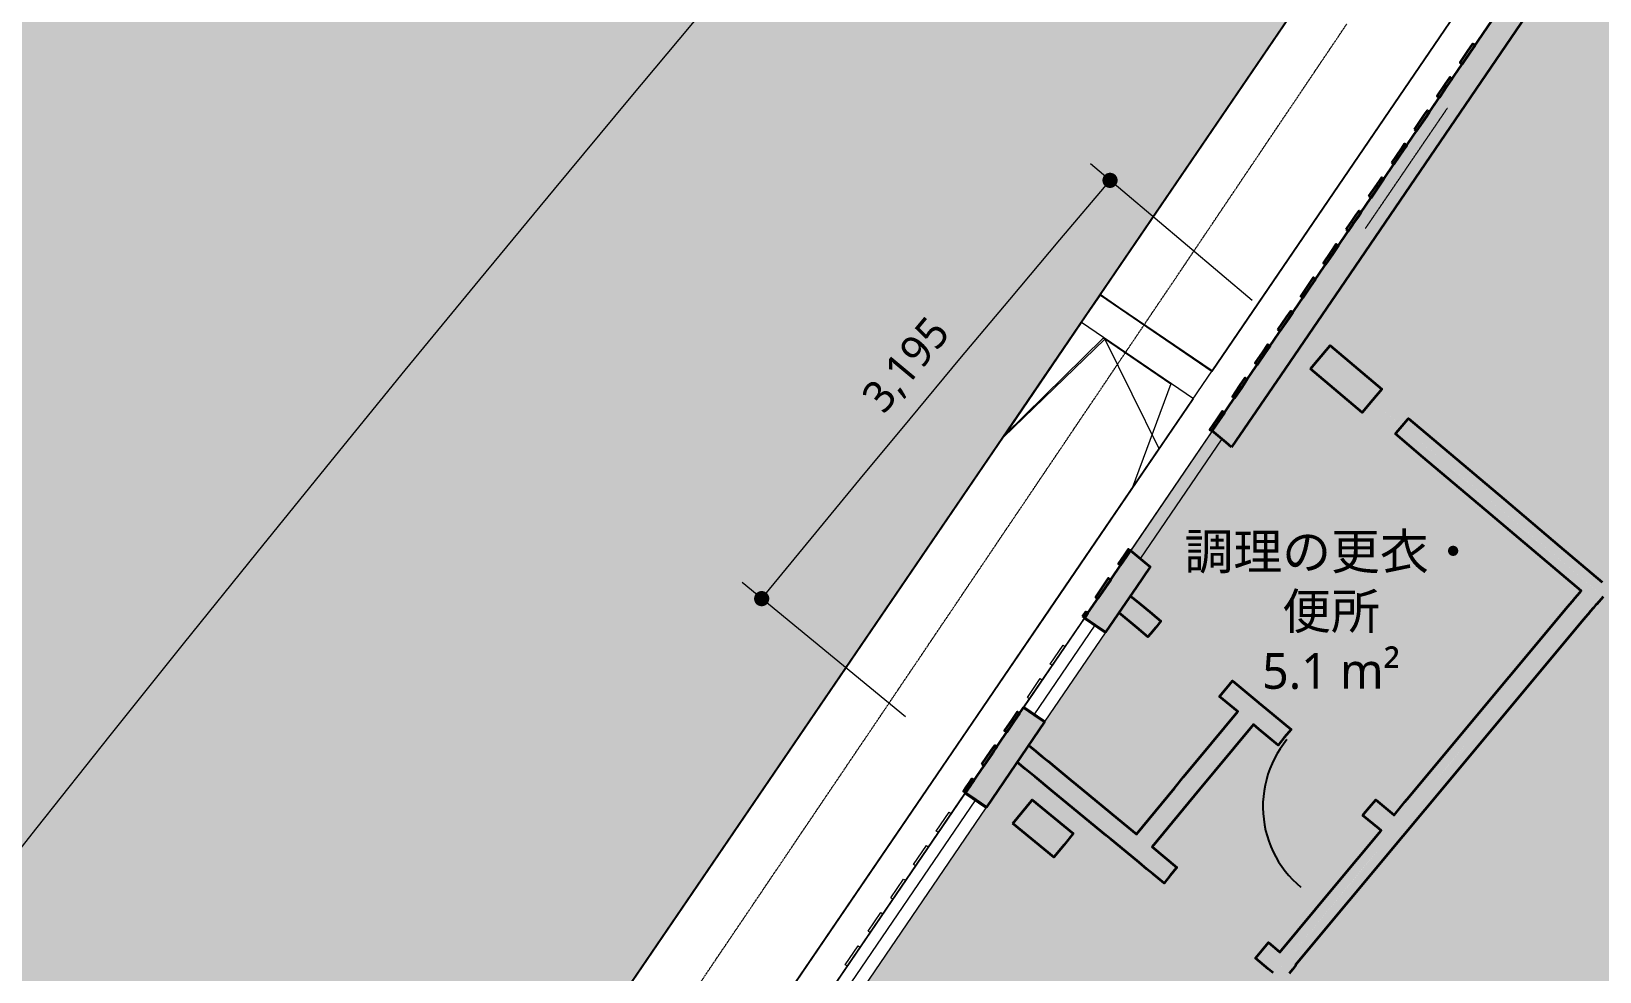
# Model space of a CAD drawing. Header units: millimetres. Extents: x -100577 to 287200, y -212120 to 238461.
# Drawn here: x 35610 to 44879, y 40632 to 46189 of the extents above; entities that cross this region are included whole.
import ezdxf

# ---------------------------------------------------------------- set-up
doc = ezdxf.new("R2010")
doc.units = ezdxf.units.MM
doc.linetypes.add('DASHED', pattern=[1.524, 1.27, -0.254])
doc.linetypes.add('PHANTOM', pattern=[6.35, 3.175, -0.635, 0.635, -0.635, 0.635, -0.635])
for name, color, linetype, lineweight in [('01_切断（構造・壁）', 7, 'Continuous', 35), ('03_切断（ガラス）', 5, 'Continuous', 13), ('06_部屋の色', 8, 'Continuous', 0), ('07_切断（建具）', 7, 'Continuous', 18), ('10_見えがかり', 7, 'Continuous', 13), ('13_見えがかり（窓台・隠れた窓）', 7, 'DASHED', 9), ('20_上部（屋根の外形・梁）', 8, 'PHANTOM', 9), ('30_敷地・外構', 8, 'Continuous', 9), ('50_寸法', 3, 'Continuous', 9), ('60_部屋名・面積', 7, 'Continuous', 13)]:
    doc.layers.add(name, color=color, linetype=linetype, lineweight=lineweight)
doc.styles.add('JP', font='NotoSansCJKjp-Regular.otf')

msp = doc.modelspace()

# ---------------------------------------------------------------- hatches: boundary and pattern name
at = {"layer": '01_切断（構造・壁）'}
for points in [[(42704.3, 43730.8), (42704.3, 43730.8), (42704.3, 43730.8), (42671.3, 43758.5), (42588.8, 43827.7), (42688, 43973.1), (43011.3, 44447.6), (43925.7, 45789), (44134.8, 46095.9), (44454.2, 46564.5), (45019.6, 47394), (45309.5, 47819.3), (45373.1, 47912.6), (46015.2, 48854.8), (46196.2, 49120.3), (46471, 49523.4), (46490.1, 49551.5), (46502.9, 49570.2), (46506.1, 49575), (46508.3, 49578.1), (46644.8, 49778.4), (46671.1, 49816.9), (46827.1, 50045.8), (46827.1, 50045.8), (46827.1, 50045.8), (46844.8, 50033.8), (46905.8, 49992.1), (46951, 49961.3), (46951, 49961.3), (46951, 49961.3), (46318.8, 49033.8), (46237.9, 48915), (46121.3, 48744.1), (45871.9, 48378.1), (45860.2, 48360.9), (45670.4, 48082.5), (45645.1, 48045.4), (44858.6, 46891.4), (43372.8, 44711.5), (43131, 44356.9), (43020.3, 44194.3)], [(44099.1, 46070.1), (44130.4, 46116), (44135.5, 46112.5), (44142.8, 46107.5), (44111.5, 46061.7), (44066.7, 45996), (44061.6, 45999.4), (44054.3, 46004.4)], [(43964.5, 45872.6), (43995.8, 45918.5), (44000.9, 45915), (44008.2, 45910), (43976.9, 45864.2), (43932.1, 45798.5), (43927, 45802), (43919.7, 45806.9)], [(43785.1, 45609.5), (43844.6, 45696.7), (43861.2, 45721), (43863.9, 45719.2), (43873.6, 45712.6), (43857, 45688.2), (43797.5, 45601), (43794.8, 45602.9)], [(43650.5, 45412), (43710, 45499.2), (43726.6, 45523.5), (43729.3, 45521.7), (43739, 45515.1), (43722.4, 45490.8), (43662.9, 45403.5), (43660.2, 45405.4)], [(43515.9, 45214.5), (43575.4, 45301.7), (43592, 45326.1), (43594.7, 45324.2), (43604.4, 45317.6), (43587.8, 45293.3), (43528.3, 45206.1), (43525.6, 45207.9)], [(43381.3, 45017.1), (43407.1, 45054.8), (43412.7, 45063), (43440.8, 45104.3), (43457.4, 45128.6), (43460.1, 45126.8), (43469.8, 45120.2), (43453.2, 45095.8), (43425.1, 45054.6), (43419.5, 45046.4), (43393.7, 45008.6), (43388.7, 45012.1)], [(43291.5, 44885.3), (43322.8, 44931.1), (43327.9, 44927.7), (43335.2, 44922.7), (43303.9, 44876.8), (43259.1, 44811.1), (43254.1, 44814.6), (43246.8, 44819.6)], [(43156.9, 44687.8), (43188.2, 44733.7), (43193.3, 44730.2), (43200.6, 44725.2), (43169.3, 44679.4), (43124.6, 44613.7), (43119.5, 44617.1), (43112.2, 44622.1)], [(42977.6, 44424.6), (43029.1, 44500.2), (43053.6, 44536.2), (43057.6, 44533.5), (43066, 44527.7), (43041.5, 44491.8), (42990, 44416.2), (42986, 44418.9)], [(42887.8, 44292.9), (42919, 44338.7), (42924.1, 44335.2), (42931.4, 44330.3), (42900.2, 44284.4), (42855.4, 44218.7), (42850.3, 44222.2), (42843, 44227.2)], [(43169.8, 44195.5), (43211.1, 44244.2), (43286, 44332.9), (43591.6, 44074.6), (43536.2, 44009.1), (43475.4, 43937.1)], [(42753.2, 44095.4), (42784.4, 44141.2), (42789.5, 44137.8), (42796.8, 44132.8), (42765.6, 44087), (42720.8, 44021.2), (42715.7, 44024.7), (42708.4, 44029.7)], [(42618.6, 43897.9), (42649.8, 43943.8), (42654.9, 43940.3), (42662.2, 43935.3), (42631, 43889.5), (42587.7, 43826.1), (42582.7, 43829.6), (42575.4, 43834.5)], [(42222.3, 43023.6), (42222.3, 43023.6), (42139, 42901.3), (42078.9, 42813.1), (41959.3, 42637.7), (41959.3, 42637.7), (41959.3, 42637.7), (41897.3, 42680), (41835.4, 42722.2), (41958.6, 42903), (42082.7, 43085), (42106.5, 43120), (42189.2, 43051.1), (42222.3, 43023.6)], [(42070, 43093.1), (42094.1, 43128.5), (42103, 43122.4), (42106.5, 43120), (42082.4, 43084.6), (42047.8, 43033.9), (42042.7, 43037.4), (42035.4, 43042.3)], [(41945.6, 42910.6), (41976.8, 42956.4), (41981.9, 42952.9), (41989.2, 42948), (41958, 42902.1), (41913.2, 42836.4), (41908.1, 42839.9), (41900.8, 42844.9)], [(41823, 42730.7), (41827.8, 42737.7), (41842.2, 42758.9), (41847.3, 42755.5), (41854.6, 42750.5), (41840.2, 42729.3), (41835.4, 42722.2), (41829.2, 42726.4)], [(41254.8, 41604.2), (41254.8, 41604.2), (41192.9, 41646.4), (41130.9, 41688.6), (41130.9, 41688.6), (41130.9, 41688.6), (41242.4, 41852.2), (41302.4, 41940.3), (41474, 42192), (41536, 42149.8), (41597.9, 42107.6), (41597.9, 42107.6), (41597.9, 42107.6), (41254.8, 41604.2)], [(41407.2, 42120.7), (41438.5, 42166.5), (41443.5, 42163.1), (41450.8, 42158.1), (41419.6, 42112.2), (41374.8, 42046.5), (41369.7, 42050), (41362.4, 42055)], [(41227.8, 41857.5), (41279.4, 41933.1), (41287, 41944.4), (41303.9, 41969.1), (41309, 41965.6), (41316.3, 41960.6), (41299.4, 41935.9), (41291.8, 41924.7), (41240.2, 41849.1), (41236.2, 41851.8)], [(41150.5, 41744), (41169.3, 41771.6), (41173.3, 41768.9), (41181.7, 41763.1), (41162.9, 41735.5), (41160.8, 41732.5), (41143.6, 41707.3), (41130.9, 41688.6), (41124.7, 41692.9), (41118.5, 41697.1), (41131.2, 41715.7), (41148.4, 41741)], [(41411.2, 41507.4), (41521, 41641.2), (41525.4, 41646.6), (41768.2, 41447.3), (41714.2, 41381.5), (41654, 41308.2)]]:
    msp.add_hatch(color=7, dxfattribs=at).paths.add_polyline_path(points)
at = {"layer": '06_部屋の色', "true_color": 0xf6e3a4}
h = msp.add_hatch(color=8, dxfattribs=at)
h.paths.add_polyline_path([(44177.4, 42081.2), (44516.1, 42484.9), (44856, 42887.9), (43127.9, 44348.7), (46290.4, 48988.5), (46486.8, 49276.7), (46378.3, 49373.6), (46372.4, 49378.8), (46552.4, 49642.9), (46666.6, 49540.6), (46851.1, 49811.2), (46742.8, 49908.5), (46737, 49913.7), (46917.2, 50178), (47031.1, 50075.3), (47065.3, 50125.4), (47096.3, 50171), (48311.4, 51953.7), (48204.1, 52052.4), (48198.3, 52057.7), (48379.1, 52322.9), (48484.7, 52225.4), (48492, 52218.7), (48677.3, 52490.5), (48570.2, 52589.5), (48564.4, 52594.8), (48745.3, 52860.2), (48858, 52755.7), (48877.7, 52784.5), (49516.4, 53721.7), (49545.5, 53764.2), (49641.3, 53895.5), (49655.2, 53914.6), (49660, 53920.3), (49764.5, 54045.6), (49774.9, 54058.2), (49843.4, 54136.5), (49845.5, 54138.9), (49907.4, 54248.7), (49909.2, 54251.8), (49909.2, 54251.9), (49911.5, 54255.5), (50062, 54494.7), (50064.5, 54498), (50235.1, 54718.9), (50238, 54721.9), (50429, 54925.4), (50432.2, 54928.2), (50641.8, 55112.4), (50645.2, 55114.8), (50871.6, 55278.1), (50873.4, 55279.1), (51080.1, 55399.8), (51116.2, 55420.9), (51333.5, 55521.2), (51373.4, 55539.6), (51599.3, 55618.6), (51640.8, 55633.1), (51873.2, 55690), (51915.9, 55700.5), (52152.7, 55734.8), (52195.5, 55741), (52196.3, 55741.1), (52200.5, 55741.3), (52482.9, 55754.9), (52538.6, 55754.9), (54873.8, 55754.5), (54873.9, 55903), (54873.9, 55906.5), (58469.9, 55906), (58469.8, 55759.5), (58469.8, 55754), (58509.8, 55754), (58521.4, 55754), (61629.2, 55753.6), (61669.1, 55753.6), (61671, 55753.6), (61677.1, 55753.6), (61679, 55753.5), (61681, 55753.4), (61681.5, 55753.3), (61976.7, 55738.5), (61981, 55737.8), (62269.5, 55693.9), (62273.6, 55692.9), (62556.4, 55620.2), (62560.3, 55618.8), (62834.4, 55518.2), (62838, 55516.4), (63100.7, 55388.7), (63104.1, 55386.6), (63352.8, 55233.1), (63355.8, 55230.8), (63587.9, 55053.1), (63588.7, 55052.3), (63800.4, 54853.6), (63806.6, 54847.7), (63827.7, 54825.8), (63832.7, 54820.5), (63876.8, 54774.8), (64047.5, 54597.6), (66483.2, 52068.4), (66802.3, 51737.1), (66836.9, 51701.1), (66849.8, 51687.7), (66847.6, 51685.6), (66741.1, 51582.1), (66843.2, 51476.3), (66846.7, 51472.7), (66760.5, 51389), (66251.5, 50899.2), (66199.2, 50847.7), (66099.9, 50949.6), (66093.1, 50956.5), (66089.5, 50953), (66089.4, 50952.8), (66088.7, 50952.1), (66085.5, 50949), (65798.8, 50666.6), (65457.1, 50334.7), (65455.7, 50333.3), (65449.7, 50327.5), (64959, 49839.6), (64948.4, 49829), (64514.9, 49402), (64619.1, 49297.4), (64622.1, 49294.3), (64558.2, 49231.4), (64209.6, 48880), (63858.6, 48530.9), (63374.6, 48038.3), (63209.4, 47871.8), (63101.2, 47978.5), (62757.4, 47631.8), (62751.2, 47625.4), (62569.8, 47438.2), (62674.8, 47335.4), (62678.4, 47331.9), (62526.4, 47175.2), (62186.8, 46829.4), (61698.6, 46321.1), (61217.9, 45825.1), (60870.4, 45458.4), (60798.3, 45383.3), (60693.2, 45483.3), (60688.2, 45488.1), (60476.6, 45267.7), (60583.2, 45166.4), (60586.9, 45163), (60534.7, 45108.7), (60052.5, 44594.7), (59577.6, 44093.2), (59351.3, 43848.7), (59245.2, 43947.7), (59240.1, 43952.5), (59127.1, 43830.4), (59123.3, 43826.3), (58798.2, 43479.6), (58793.4, 43474.5), (58791.1, 43472.1), (58786.7, 43467.3), (58785.4, 43465.8), (58328.3, 42967.2), (58324.2, 42962.6), (57843.8, 42443.3), (57833.4, 42432.1), (57526.4, 42092.4), (57519.7, 42085.1), (57178.2, 41712.2), (56717.9, 41198.3), (56709.1, 41188.4), (56708.9, 41188.2), (56707.9, 41187.1), (56250, 40680.5), (56244.5, 40674.4), (55927.7, 40316), (55923, 40310.6), (55590.5, 39939.1), (55585.5, 39933.5), (55128.5, 39411.1), (55121.6, 39403.3), (54664.1, 38885.3), (54492.8, 38686.8), (54605.6, 38588.5), (54607.4, 38587), (54461.8, 38418.2), (54129.2, 38037.8), (53671.3, 37502), (53220.2, 36979.1), (52907.7, 36608.5), (52646.1, 36302.3), (51656.5, 37138.8), (51347.2, 37400.2), (51845.2, 37987.1), (52358.5, 38587.4), (52860.8, 39170.5), (53365.4, 39751.7), (50500.3, 42248), (49986.6, 41656.2), (49475, 41062.4), (48965.7, 40466.8), (48445.3, 39853.7), (48405.3, 39806.3), (50696.8, 37870.2), (50245.1, 37333.6), (49756.1, 36748.6), (49431.2, 36357.7), (48949, 35773.6), (48946.5, 35772), (48943.2, 35772.2), (43003.2, 40658.3), (43001.4, 40661.7), (43002.5, 40665.4), (43671, 41474)])
h.paths.add_polyline_path([(59417.2, 48399.8), (59346.9, 48477.5), (59271.8, 48550.4), (59192, 48618.2), (59108, 48680.7), (59020, 48737.5), (58928.6, 48788.5), (58834, 48833.3), (58736.6, 48871.9), (58637, 48904.1), (58535.4, 48929.6), (58432.5, 48948.5), (58328.5, 48960.5), (58223.9, 48965.8), (58119.2, 48964.2), (58014.9, 48955.8), (57911.3, 48940.5), (57808.9, 48918.5), (57708.2, 48889.9), (57609.6, 48854.7), (57513.5, 48813.2), (57420.3, 48765.4), (57330.4, 48711.7), (57244.3, 48652.2), (57162.2, 48587.2), (57084.5, 48517), (57011.6, 48441.8), (56943.8, 48362.1), (56881.3, 48278), (56824.5, 48190.1), (56773.6, 48098.7), (56728.7, 48004), (56690.1, 47906.7), (56658, 47807.1), (56632.4, 47705.5), (56613.6, 47602.6), (56601.5, 47498.5), (56596.2, 47393.9), (56597.8, 47289.3), (56606.3, 47184.9), (56621.5, 47081.3), (56643.5, 46978.9), (56672.1, 46878.3), (56707.3, 46779.6), (56748.9, 46683.5), (56796.6, 46590.4), (56850.3, 46500.5), (56909.8, 46414.3), (56974.8, 46332.3), (57045, 46254.6), (57120.2, 46181.7), (57199.9, 46113.9), (57284, 46051.4), (57371.9, 45994.6), (57463.4, 45943.6), (57558, 45898.7), (57655.3, 45860.2), (57754.9, 45828), (57856.5, 45802.5), (57959.5, 45783.6), (58063.5, 45771.5), (58168.1, 45766.3), (58272.8, 45767.9), (58377.1, 45776.3), (58480.7, 45791.6), (58583, 45813.6), (58683.7, 45842.2), (58782.4, 45877.4), (58878.5, 45918.9), (58971.7, 45966.6), (59061.5, 46020.4), (59147.7, 46079.9), (59229.8, 46144.9), (59307.4, 46215.1), (59380.3, 46290.2), (59448.1, 46370), (59510.6, 46454.1), (59567.4, 46542), (59618.4, 46633.4), (59663.3, 46728.1), (59701.9, 46825.4), (59734, 46925), (59759.5, 47026.6), (59778.4, 47129.5), (59790.5, 47233.5), (59795.7, 47338.1), (59794.1, 47442.8), (59785.7, 47547.1), (59770.4, 47650.8), (59748.4, 47753.1), (59719.8, 47853.8), (59684.6, 47952.5), (59643.1, 48048.6), (59595.4, 48141.7), (59541.6, 48231.6), (59482.1, 48317.8)], flags=0)
at = {"layer": '06_部屋の色', "true_color": 0xc9c1e3}
for points in [[(43502.7, 41271.2), (42999.3, 40661.5), (41471.5, 41918.4), (42180.3, 42958.3), (42225, 43024), (42111.7, 43118.4), (42107.6, 43121.7), (42587.7, 43826), (42591.4, 43822.9), (42704.7, 43727.8), (43127.9, 44348.7), (44855.9, 42887.8), (44516.2, 42484.9), (44008.3, 41879)], [(38882.2, 37731.8), (38882.7, 37733.8), (38882.8, 37734.1), (38882.9, 37734.5), (38882.9, 37734.9), (38883.6, 37737.7), (38885.1, 37744), (38926, 37913.3), (38926, 37913.3), (38977.9, 38079.5), (38981.8, 38091.9), (39044.4, 38254.3), (39049.1, 38266.5), (39122.3, 38424.4), (39127.8, 38436.2), (39211.2, 38589), (39217.5, 38600.4), (39311.9, 38749.3), (39319, 38760.5), (39328.4, 38774.2), (39338.5, 38789), (39454.6, 38959.4), (39478.6, 38994.7), (41471.5, 41918.4), (48945.8, 35769.7), (48462.5, 35180.1), (47981.3, 34588.6), (47502.4, 33995.4), (47025.6, 33400.4), (46551, 32803.7), (46078.5, 32205.3), (45608.3, 31605.1), (45296, 31204.1), (45077.8, 30922.4), (40608.9, 34375.8), (40298.7, 34615.6), (39952.5, 34883.1), (39933.1, 34898.1), (39933, 34898), (39929.6, 34900.8), (39785.4, 35020.1), (39649.3, 35148.5), (39647.7, 35150.3), (39646.2, 35151.6), (39646.3, 35151.7), (39528.9, 35278.1), (39421.2, 35178), (39417.5, 35174.6), (39407.2, 35185.8), (39282.8, 35338.6), (39168.8, 35499.4), (39065.5, 35667.2), (38973.5, 35841.5), (38895, 36017.3), (39027.5, 36076.5), (39033.8, 36079.3), (38969, 36254.3), (38968.3, 36256.8), (38915.8, 36433.6), (38915.2, 36436.2), (38874.4, 36616.1), (38874, 36618.7), (38845.1, 36800.8), (38844.8, 36803.5), (38827.9, 36987.1), (38827.9, 36988.1), (38823.1, 37172.5), (38823.1, 37174.2), (38823.1, 37174.3), (38823.2, 37176.8), (38830.5, 37361.1), (38830.8, 37363.8), (38850.2, 37547.1), (38850.7, 37549.8), (38882.1, 37731.5), (38882.2, 37731.8), (38882.2, 37731.8)]]:
    msp.add_hatch(color=8, dxfattribs=at).paths.add_polyline_path(points)
at = {"layer": '30_敷地・外構'}
msp.add_hatch(color=8, dxfattribs=at).paths.add_polyline_path([(203769.5, 214442.2), (243429.9, 177722.4), (287200.4, 133010.5), (281793.1, -51921.2), (240885.5, -149400.6), (236609.7, -153248.5), (133667.7, -201676.7), (129226.2, -203199.9), (92493.3, -208828.8), (80788.6, -210334.9), (60527.7, -212120.5), (29239.6, -207578.6), (4133.8, -203331.5), (-18461.2, -198214.2), (-25999.5, -196278.4), (-94563.8, -156949.3), (-100576.7, -152008.9), (-15558.2, -27276.9), (128293.3, -27285.8), (128295.1, 900.2), (83295.1, 903), (83298.1, 56905.6), (50292.3, 56910.4), (20297, 12903.7), (20297.7, 906.9), (3652.8, 907.9), (165570.8, 238460.5)])
h = msp.add_hatch(color=8, dxfattribs=at)
h.paths.add_polyline_path([(70281.8, 69207.8), (73677.5, 71131.7), (76317.4, 70450.3), (93200.2, 82501.8), (103770.8, 90730.6), (105767.7, 92615), (106777, 92003.9), (118469.6, 107201.5), (129043.6, 119707.7), (151078.7, 145305.3), (166376.8, 164634), (171338.8, 170679.3), (187221.6, 191433.9), (198287.1, 205505.8), (198077.8, 207155.4), (198176.7, 210842.5), (200714.4, 210456.7), (204131.2, 206946.8), (209555.7, 200562), (211125.9, 198648.5), (212482.5, 197237.2), (214840.2, 195221.2), (221884.4, 189362.5), (224837.6, 186553.4), (231278.8, 180241.4), (233222.4, 178925.4), (234262.7, 178289.6), (238252.8, 175499.1), (239941, 174138.4), (238463.9, 171833.7), (214169.7, 143331.8), (209158, 139970.9), (184287.9, 106391.7), (183978.8, 101792.3), (187006.4, 98885.9), (183025.8, 93881.7), (165710.5, 106977.9), (169773.7, 111251.6), (174631.2, 107898.8), (178916.9, 108657.7), (203772.1, 141800.6), (210006.1, 145862.8), (226838.7, 165530.3), (229045.1, 168159.5), (228926.8, 173574.7), (225566, 172051.7), (219062, 168983.4), (203917.8, 160610.9), (202180.3, 160000.3), (200038.9, 159685.2), (197646.8, 159569.2), (191232.4, 159713.7), (183101.3, 159306.8), (180096, 159014.2), (168070.4, 160234.9), (162297.1, 151659), (173068.1, 147576.7), (172195.8, 145262.2), (160705.7, 149610.5), (132461.2, 116785.1), (121949.3, 104357), (112882.8, 92798.2), (110861.5, 90176.8), (104210.4, 83405.4), (97491.3, 77480.3), (91406.2, 72673.6), (81313, 65672.4), (81913.6, 64348.8), (188764.9, 67868.7), (246788.5, 67840.1), (246782.4, 63340.4), (205026.1, 63372.3), (201917.6, 60299.6), (196541.2, 60910.6), (193812.1, 63375.4), (188843, 63378.7), (126859.9, 61341.1), (83292.6, 59800.2), (83292.1, 56905.6), (50292.3, 56910.4), (20297, 12903.7), (20297, 12688.5), (15590.7, 3142.9), (14531.9, 521.6), (14417.8, -2475.5), (17720, -43184.1), (25175.2, -42918.5), (79835.2, -42007), (146150.7, -40578.9), (241235.5, -38178.8), (246311.2, -38102.7), (247627, -49076.9), (261713.2, -83458.2), (157801.7, -94080.4), (165058.9, -133727.2), (125695.1, -141051.4), (124858.5, -140143.1), (118887.5, -141940.9), (123034.3, -155932.7), (127770.8, -172228.3), (146551, -170016.7), (170292.1, -167511), (174821.9, -166335.5), (176248.1, -172157.3), (171364.9, -173432), (147215.1, -175970), (104092.5, -181701.7), (47870.9, -189957.7), (8834.5, -196640), (5104.1, -198423.7), (4305.2, -197393.1), (3768, -190337.6), (6822.6, -189843.8), (32763, -185393.7), (35342.7, -181411.3), (31434.2, -162225.7), (28768.7, -160898.3), (-9297.6, -166488.1), (-10932.9, -168206.2), (-6545.2, -190414.5), (-10493.4, -191063.3), (-16165.6, -162327.1), (-26790.2, -120042.4), (-7087.1, -114417.5), (18234.2, -108159), (19923.5, -105794.1), (14653.4, -79966.8), (13290.8, -79523.1), (-25792.5, -92480.8), (-55264.6, -101098.3), (-56830.6, -103919.1), (-41581.5, -164299.3), (-39301.9, -166240.5), (-28152.8, -163917.1), (-27140.8, -168806), (-41869.2, -171871.6), (-45676.2, -172875.7), (-47156.1, -168100.7), (-45926.7, -165398.6), (-61931.1, -102077.8), (-67560.2, -103569.8), (-63454.4, -97546.1), (-48680.2, -93970.1), (-27190.9, -87692.8), (-10339.7, -82620.1), (13576, -74692.3), (11129, -62712.5), (4851.7, -55163.2), (-7349.7, -55898.5), (-35297.5, -58584.6), (-37037.7, -58789.7), (-28960.4, -46939.4), (-8207.5, -44935.7), (7055.9, -44015.2), (3105.4, -3032.2), (840.6, -3217.9), (7522.9, 6585.8), (10187.5, 6878.3), (11706.4, 9732.8), (14901.5, 15113.4), (16646.9, 17889.1), (22187.6, 25269.1), (30756.1, 36198.6), (31077.5, 37245.9), (31975.8, 38563.7), (31567.5, 38842), (31588.6, 38910.6), (30327, 40042.1), (49726.1, 68502.9)])
h.paths.add_polyline_path([(249686.5, -79169.6), (252259.2, -74874.4), (242638.1, -51401.1), (239775.7, -49213.7), (181560.6, -50672.4), (180361.5, -51600.4), (186760.2, -82836), (189879.9, -85279.1)], flags=0)
h.paths.add_polyline_path([(122432.1, -172857.2), (117492, -157794.3), (113402.4, -143592.4), (102608.5, -146842.3), (107948.6, -173032.7), (109906.3, -174334.1)], flags=0)
h.paths.add_polyline_path([(102996.6, -140548.1), (124602.2, -135154.1), (156696.1, -129184.4), (157833, -127530), (155666.1, -115696.7), (153986.3, -115089.9), (100253.9, -125531.9), (98537.9, -126917.3), (100981.6, -138868.5)], flags=0)
h.paths.add_polyline_path([(181053.6, -86178), (182290.1, -83401.5), (175965.9, -52507), (173537.3, -50882.1), (151095.8, -51446.1), (149631.6, -53415.5), (155735.4, -84812.1), (159727.9, -88358.6)], flags=0)
h.paths.add_polyline_path([(99494.3, -121610.6), (153219.1, -111162.3), (154578.8, -109774.6), (152277.1, -97194.9), (149896.3, -96119.8), (96586.6, -107524.3), (94891.3, -109028.4), (97241.7, -120535.1)], flags=0)
h.paths.add_polyline_path([(75896.9, -176990.2), (78241.8, -179443.5), (101889, -175966.4), (103551.3, -173924.8), (87363.8, -94627.4), (84319.8, -93101.1), (61964.6, -97605.5), (60072.8, -99694.4), (67162.3, -133433.2)], flags=0)
h.paths.add_polyline_path([(95750.4, -103618.9), (148859.4, -92258.5), (150733.9, -89644.7), (148254.3, -79377.5), (145045.1, -77400.2), (93521.8, -88309.4), (91195.7, -90896.2), (93506.5, -102243.3)], flags=0)
h.paths.add_polyline_path([(43382.8, -180823.1), (48031.7, -183881.9), (70055.1, -180646.6), (71981.9, -177742.1), (63245.7, -134234.7), (56561.5, -102428.6), (52408.1, -99533.9), (29809, -104087.4), (28183.3, -106324.1)], flags=0)
h.paths.add_polyline_path([(89321.7, -81754.1), (91291.1, -82655.5), (145232, -71228.9), (146664.1, -69541), (143754.5, -54561.9), (140927.6, -51686.8), (84918.2, -52894.1), (83660.4, -53992.7)], flags=0)
h.paths.add_polyline_path([(26104.8, -96137.2), (28626.9, -98207.3), (83131.5, -87228.8), (85408.9, -85024.9), (82982.7, -73164.2), (80491.6, -71617.5), (25091, -79979.4), (23284.3, -82315)], flags=0)
h.paths.add_polyline_path([(8662.3, -116696.7), (16955.9, -155943.6), (19718.1, -157181.6), (28042.5, -155955.5), (29652, -153514.1), (21590.4, -113992.6), (19195.1, -112036.1), (11433.2, -113952.7)], flags=0)
h.paths.add_polyline_path([(-14901.1, -146868.3), (-13246.6, -153270), (-11595.5, -160014.5), (-10030.9, -161553.2), (11082.9, -158450), (13057.8, -154408.2), (5242.1, -117420.3), (2042.8, -116282), (-6056.4, -118286.7), (-18134.3, -121726.9), (-20359.4, -125135)], flags=0)
h.paths.add_polyline_path([(21655.5, -74325.8), (23826.9, -76129.8), (79893, -67670.8), (81368.1, -65237.5), (79190.5, -54559.2), (77563.5, -53034.8), (26041.5, -53901.6), (19126.3, -61936.4)], flags=0)
h.paths.add_polyline_path([(189980.9, 189290.1), (174073.1, 168504.1), (169859.1, 162049), (180101.3, 161022.9), (182960.3, 161291.7), (191203.4, 161711.3), (197625.7, 161560.6), (199848, 161671.4), (201703.1, 161946.9), (203092.1, 162439.7), (218116.6, 170741.8), (225532, 174554.4), (228861.8, 176201.2), (228827.8, 177751.9), (222409.3, 184045.9), (219560.9, 186746.1), (212587, 192548.9), (210073, 194689.2), (208505.3, 196332.2), (206877.2, 198317.3), (203662.6, 202101.3), (200069.2, 202133.5)], flags=0)
h.paths.add_polyline_path([(11098.7, -3879.5), (11053.3, -3474.8), (10631.2, -2734.1), (9456.7, -2857.9), (9312.6, -4172.2), (12771.6, -42208.1), (13096.5, -42585.8), (13413.3, -42769.7), (14294.3, -42685.8), (14446.4, -42063.9)], flags=0)
at = {"layer": '40_建具'}
msp.add_hatch(color=7, dxfattribs=at).paths.add_polyline_path([(43509, 41608.2), (43481.2, 41631.1), (43086.2, 41153.3), (43113.9, 41130.4)])
at = {"layer": '50_寸法'}
for points in [[(42020.6, 45280.5), (42014.4, 45274.1), (42007.2, 45269.1), (41999.1, 45265.6), (41990.4, 45263.8), (41981.6, 45263.6), (41972.9, 45265.2), (41964.7, 45268.5), (41957.3, 45273.3), (41951, 45279.4), (41946, 45286.7), (41942.5, 45294.8), (41940.6, 45303.4), (41940.5, 45312.2), (41942.1, 45320.9), (41945.3, 45329.1), (41950.1, 45336.5), (41956.3, 45342.8), (41963.5, 45347.8), (41971.6, 45351.3), (41980.2, 45353.2), (41989.1, 45353.3), (41997.7, 45351.7), (42005.9, 45348.5), (42013.3, 45343.7), (42019.7, 45337.6), (42024.7, 45330.3), (42028.2, 45322.2), (42030, 45313.6), (42030.2, 45304.8), (42028.6, 45296.1), (42025.3, 45287.9)], [(39961.5, 42808.3), (39955.4, 42801.9), (39948.1, 42796.9), (39940, 42793.4), (39931.4, 42791.6), (39922.6, 42791.4), (39913.9, 42793), (39905.7, 42796.3), (39898.3, 42801.1), (39891.9, 42807.2), (39886.9, 42814.5), (39883.4, 42822.6), (39881.6, 42831.2), (39881.4, 42840), (39883, 42848.7), (39886.3, 42856.9), (39891.1, 42864.3), (39897.2, 42870.6), (39904.5, 42875.6), (39912.6, 42879.1), (39921.2, 42881), (39930, 42881.1), (39938.7, 42879.5), (39946.9, 42876.3), (39954.3, 42871.5), (39960.6, 42865.4), (39965.7, 42858.1), (39969.2, 42850), (39971, 42841.4), (39971.1, 42832.6), (39969.6, 42823.9), (39966.3, 42815.7)]]:
    msp.add_hatch(color=7, dxfattribs=at).paths.add_polyline_path(points)

# ---------------------------------------------------------------- linework, layer by layer
at = {"layer": '01_切断（構造・壁）'}
for points in [[(44858.6, 46891.4), (43372.8, 44711.5), (43131, 44356.9), (43020.3, 44194.3), (42704.3, 43730.8)], [(42704.3, 43730.8), (42704.3, 43730.8), (42704.3, 43730.8), (42671.3, 43758.5), (42588.8, 43827.7), (42688, 43973.1), (43011.3, 44447.6), (43925.7, 45789), (44134.8, 46095.9), (44454.2, 46564.5)], [(44099.1, 46070.1), (44130.4, 46116), (44135.5, 46112.5), (44142.8, 46107.5), (44111.5, 46061.7), (44066.7, 45996), (44061.6, 45999.4), (44054.3, 46004.4), (44099.1, 46070.1)], [(43964.5, 45872.6), (43995.8, 45918.5), (44000.9, 45915), (44008.2, 45910), (43976.9, 45864.2), (43932.1, 45798.5), (43927, 45802), (43919.7, 45806.9), (43964.5, 45872.6)], [(43785.1, 45609.5), (43844.6, 45696.7), (43861.2, 45721), (43863.9, 45719.2), (43873.6, 45712.6), (43857, 45688.2), (43797.5, 45601), (43794.8, 45602.9), (43785.1, 45609.5)], [(43650.5, 45412), (43710, 45499.2), (43726.6, 45523.5), (43729.3, 45521.7), (43739, 45515.1), (43722.4, 45490.8), (43662.9, 45403.5), (43660.2, 45405.4), (43650.5, 45412)], [(43515.9, 45214.5), (43575.4, 45301.7), (43592, 45326.1), (43594.7, 45324.2), (43604.4, 45317.6), (43587.8, 45293.3), (43528.3, 45206.1), (43525.6, 45207.9), (43515.9, 45214.5)], [(43381.3, 45017.1), (43407.1, 45054.8), (43412.7, 45063), (43440.8, 45104.3), (43457.4, 45128.6), (43460.1, 45126.8), (43469.8, 45120.2), (43453.2, 45095.8), (43425.1, 45054.6), (43419.5, 45046.4), (43393.7, 45008.6), (43388.7, 45012.1), (43381.3, 45017.1)], [(43291.5, 44885.3), (43322.8, 44931.1), (43327.9, 44927.7), (43335.2, 44922.7), (43303.9, 44876.8), (43259.1, 44811.1), (43254.1, 44814.6), (43246.8, 44819.6), (43291.5, 44885.3)], [(43156.9, 44687.8), (43188.2, 44733.7), (43193.3, 44730.2), (43200.6, 44725.2), (43169.3, 44679.4), (43124.6, 44613.7), (43119.5, 44617.1), (43112.2, 44622.1), (43156.9, 44687.8)], [(42977.6, 44424.6), (43029.1, 44500.2), (43053.6, 44536.2), (43057.6, 44533.5), (43066, 44527.7), (43041.5, 44491.8), (42990, 44416.2), (42986, 44418.9), (42977.6, 44424.6)], [(42887.8, 44292.9), (42919, 44338.7), (42924.1, 44335.2), (42931.4, 44330.3), (42900.2, 44284.4), (42855.4, 44218.7), (42850.3, 44222.2), (42843, 44227.2), (42887.8, 44292.9)], [(43169.8, 44195.5), (43211.1, 44244.2), (43286, 44332.9), (43591.6, 44074.6), (43536.2, 44009.1), (43475.4, 43937.1), (43169.8, 44195.5)], [(42753.2, 44095.4), (42784.4, 44141.2), (42789.5, 44137.8), (42796.8, 44132.8), (42765.6, 44087), (42720.8, 44021.2), (42715.7, 44024.7), (42708.4, 44029.7), (42753.2, 44095.4)], [(42618.6, 43897.9), (42649.8, 43943.8), (42654.9, 43940.3), (42662.2, 43935.3), (42631, 43889.5), (42587.7, 43826.1), (42582.7, 43829.6), (42575.4, 43834.5), (42618.6, 43897.9)], [(44750, 42859.6), (44750, 42859.6), (44769.2, 42882.6), (44235.5, 43333.8), (43836.3, 43671.3), (43671.8, 43810.3), (43677.3, 43816.8), (43712.6, 43858.6), (43745.6, 43897.6), (43749.3, 43901.9), (43749.3, 43901.9), (43749.3, 43901.9), (44312.9, 43425.4), (44642.3, 43147), (44894.5, 42933.8)], [(42222.3, 43023.6), (42222.3, 43023.6), (42139, 42901.3), (42078.9, 42813.1), (41959.3, 42637.7), (41959.3, 42637.7), (41959.3, 42637.7), (41897.3, 42680), (41835.4, 42722.2), (41958.6, 42903), (42082.7, 43085), (42106.5, 43120), (42189.2, 43051.1), (42222.3, 43023.6), (42222.3, 43023.6)], [(42070, 43093.1), (42094.1, 43128.5), (42103, 43122.4), (42106.5, 43120), (42082.4, 43084.6), (42047.8, 43033.9), (42042.7, 43037.4), (42035.4, 43042.3), (42070, 43093.1)], [(41945.6, 42910.6), (41976.8, 42956.4), (41981.9, 42952.9), (41989.2, 42948), (41958, 42902.1), (41913.2, 42836.4), (41908.1, 42839.9), (41900.8, 42844.9), (41945.6, 42910.6)], [(42106.5, 42851.9), (42114.5, 42845.2), (42114.5, 42845.2), (42164.5, 42803.7), (42220.2, 42757.4), (42259.6, 42724.7)], [(42949.8, 40624.5), (42922.1, 40647.4), (42845.4, 40710.5), (42885.5, 40759.3), (42921.6, 40803.2), (42946.9, 40782.3), (42988.9, 40747.8), (43309, 41131.6), (43587.4, 41465.4), (43573.5, 41477), (43478.8, 41555.6), (43478.8, 41555.6), (43478.8, 41555.6), (43485.9, 41564.1), (43519.2, 41604.3), (43555.5, 41647.9), (43650.1, 41569.3), (43664.2, 41557.6), (43728.8, 41635), (43754.4, 41665.7), (43998.6, 41958.6), (44691.9, 42789.8), (44716.9, 42819.9), (44728.2, 42833.4), (44733.2, 42839.4), (44750, 42859.6)], [(44899.7, 42846.6), (44863, 42803.3), (44860.9, 42805.1), (44842.2, 42782.8), (44822.2, 42758.7), (44820.4, 42756.6), (44784, 42713), (43846.5, 41588.8), (43715.7, 41431.9), (43081.6, 40671.6), (43083.8, 40669.8), (43063.7, 40645.3), (43043.6, 40620.9)], [(41823, 42730.7), (41827.8, 42737.7), (41842.2, 42758.9), (41847.3, 42755.5), (41854.6, 42750.5), (41840.2, 42729.3), (41835.4, 42722.2), (41829.2, 42726.4), (41823, 42730.7)], [(42259.6, 42724.7), (42286.4, 42702.4), (42255.3, 42665), (42224.5, 42627.9), (42209.7, 42610.1), (42209.7, 42610.1), (42209.7, 42610.1), (42197.8, 42620), (42182.9, 42632.4), (42143.5, 42665.1), (42038.6, 42752.3)], [(41751.4, 41765.8), (41782.3, 41740.4), (42065.6, 41507.3), (42141.4, 41445), (42365.8, 41716.4), (42420.6, 41782.8), (42509.8, 41890.6), (42740.2, 42169.3), (42632.7, 42258.6), (42673.1, 42307.2), (42690.7, 42328.4), (42709.4, 42350.9), (42709.4, 42350.9), (42709.4, 42350.9), (42863.6, 42222.9), (42865.3, 42221.4), (42909.1, 42185.2), (42909.1, 42185.2), (43055.6, 42063.3), (43055.6, 42063.3), (43015.2, 42014.7), (42978.9, 41971), (42864.8, 42065.8), (42832.5, 42092.6), (42600.9, 41812.5), (42513.1, 41706.3), (42234.1, 41368.8), (42381, 41247.9), (42381, 41247.9), (42381, 41247.9), (42376.8, 41242.8), (42340.8, 41199.1), (42304.8, 41155.2), (42304.8, 41155.2), (42304.8, 41155.2), (42239.1, 41209.2), (42203.8, 41238.3), (42157.6, 41276.3), (42157.5, 41276.2), (42112, 41313.8), (42111.9, 41313.8), (41989.4, 41414.6), (41961.8, 41437.3), (41706.1, 41647.7), (41639.9, 41702.1), (41542.6, 41782.2), (41486.4, 41828.4), (41436.7, 41869.3)], [(41254.8, 41604.2), (41254.8, 41604.2), (41192.9, 41646.4), (41130.9, 41688.6), (41130.9, 41688.6), (41130.9, 41688.6), (41242.4, 41852.2), (41302.4, 41940.3), (41474, 42192), (41536, 42149.8), (41597.9, 42107.6), (41597.9, 42107.6), (41597.9, 42107.6), (41254.8, 41604.2), (41254.8, 41604.2)], [(41407.2, 42120.7), (41438.5, 42166.5), (41443.5, 42163.1), (41450.8, 42158.1), (41419.6, 42112.2), (41374.8, 42046.5), (41369.7, 42050), (41362.4, 42055), (41407.2, 42120.7)], [(41227.8, 41857.5), (41279.4, 41933.1), (41287, 41944.4), (41303.9, 41969.1), (41309, 41965.6), (41316.3, 41960.6), (41299.4, 41935.9), (41291.8, 41924.7), (41240.2, 41849.1), (41236.2, 41851.8), (41227.8, 41857.5)], [(41504.6, 41968.8), (41546.8, 41934.1), (41562.7, 41921.1), (41586, 41901.9), (41618.9, 41874.8), (41669, 41833.6), (41716.2, 41794.8), (41751.4, 41765.8)], [(41150.5, 41744), (41169.3, 41771.6), (41173.3, 41768.9), (41181.7, 41763.1), (41162.9, 41735.5), (41160.8, 41732.5), (41143.6, 41707.3), (41130.9, 41688.6), (41124.7, 41692.9), (41118.5, 41697.1), (41131.2, 41715.7), (41148.4, 41741), (41150.5, 41744)], [(41411.2, 41507.4), (41521, 41641.2), (41525.4, 41646.6), (41768.2, 41447.3), (41714.2, 41381.5), (41654, 41308.2), (41411.2, 41507.4)]]:
    msp.add_lwpolyline(points, dxfattribs=at)
at = {"layer": '03_切断（ガラス）'}
for points in [[(41536, 42149.8), (41897.3, 42680)], [(39533.8, 39212.2), (41192.9, 41646.4)]]:
    msp.add_lwpolyline(points, dxfattribs=at)
at = {"layer": '07_切断（建具）'}
msp.add_lwpolyline([(42163.6, 43070.6), (42647.4, 43780.5)], dxfattribs=at)
at = {"layer": '10_見えがかり'}
for points in [[(39089.7, 39045.3), (42478.7, 44017.7), (41817.7, 44468.3), (41928.1, 44630.2), (42589.1, 44179.7), (46984.4, 50628.2), (46915.6, 50675.1)], [(43996.6, 46248.2), (43762, 45903.9), (43527.3, 45559.6), (43292.6, 45215.3), (43057.9, 44871), (42823.3, 44526.7), (42588.6, 44182.5), (42533.5, 44220), (42478.4, 44257.5), (42423.4, 44295.1), (42368.3, 44332.6), (42313.2, 44370.2), (42258.1, 44407.7), (42203, 44445.3), (42147.9, 44482.8), (42092.9, 44520.4), (42037.8, 44557.9), (41927.6, 44633), (42397, 45321.6), (42631.6, 45665.9), (42866.3, 46010.2), (43101, 46354.5)], [(41365.4, 43802.8), (41817.4, 44466)], [(35611.7, 35363.3), (36165.3, 36175.5), (36719, 36987.8), (37375.9, 37130.1), (37480.7, 38105.3), (40248.9, 42166.6), (40802.6, 42978.9), (41356.2, 43791.1), (41953.9, 44370.6), (42273.5, 43723.7), (41719.9, 42911.4), (41166.3, 42099.1), (40612.7, 41286.9), (39505.4, 39662.3), (38954, 38848.6), (38571.6, 37947.5), (38027.4, 37130.8), (38275.2, 36470.3), (38978.6, 35826.5), (38868.4, 34999.4)], [(42586.6, 43824.4), (42107.6, 43121.7)], [(41600.8, 42111.7), (41476.8, 42196.2), (41813.8, 42690.6), (41832.5, 42718.1), (41956.5, 42633.6), (41600.8, 42111.7)], [(41834.2, 42720.6), (41833.7, 42719.7)], [(41642.4, 42442.6), (41631.6, 42449.9), (41707.6, 42561.5)], [(41707.6, 42561.5), (41718.4, 42554.1)], [(41507.8, 42245.1), (41497, 42252.4), (41573.1, 42364)], [(41573.1, 42364), (41583.8, 42356.7)], [(41475.7, 42194.5), (41475.1, 42193.7)], [(41128.1, 41684.5), (41252, 41600), (41252, 41600), (40001.5, 39765.4), (39898.6, 39614.3), (39598.5, 39174.1), (39474.6, 39258.6), (39474.6, 39258.6), (39773.7, 39697.4), (41128.1, 41684.5), (41128.1, 41684.5)], [(41129.8, 41687), (41129.2, 41686.2)], [(40969.4, 41455.2), (40958.6, 41462.6), (41034.7, 41574.1)], [(41034.7, 41574.1), (41045.4, 41566.8)], [(40834.8, 41257.8), (40824, 41265.1), (40900.1, 41376.6)], [(40900.1, 41376.6), (40910.8, 41369.3)], [(40700.2, 41060.3), (40689.4, 41067.6), (40765.5, 41179.2)], [(40765.5, 41179.2), (40776.2, 41171.8)], [(40565.6, 40862.8), (40554.9, 40870.1), (40630.9, 40981.7)], [(40630.9, 40981.7), (40641.6, 40974.4)], [(40431, 40665.3), (40420.3, 40672.7), (40496.3, 40784.2)], [(40496.3, 40784.2), (40507, 40776.9)]]:
    msp.add_lwpolyline(points, dxfattribs=at)
at = {"layer": '13_見えがかり（窓台・隠れた窓）'}
msp.add_lwpolyline([(43495.8, 45025.2), (43979.2, 45734.4)], dxfattribs=at)
at = {"layer": '20_上部（屋根の外形・梁）'}
msp.add_lwpolyline([(39571.1, 40578.3), (39993.8, 41204), (40205.1, 41516.8), (40416.4, 41829.6), (40627.7, 42142.4), (40735.7, 42302.4), (40947.4, 42616.3), (41370.7, 43244.1), (41582.4, 43557.9), (42005.7, 44185.7), (42217.4, 44499.6), (42429.1, 44813.4), (42429.1, 44813.4), (42429.1, 44813.4), (42537.3, 44974), (42749.4, 45289), (42961.6, 45604.1), (43173.7, 45919.2), (43385.9, 46234.2)], dxfattribs=at)
at = {"layer": '30_敷地・外構'}
for points in [[(236609.7, -153248.5), (133667.7, -201676.7), (129226.2, -203199.9), (92493.3, -208828.8), (80788.6, -210334.9), (60527.7, -212120.5), (29239.6, -207578.6), (4133.8, -203331.5), (-18461.2, -198214.2), (-25999.5, -196278.4), (-94563.8, -156949.3), (-100576.7, -152008.9), (-15558.2, -27276.9), (128293.3, -27285.8), (128295.1, 900.2), (83295.1, 903), (83298.1, 56905.6), (50292.3, 56910.4), (20297, 12903.7), (20297.7, 906.9), (3652.8, 907.9), (165570.8, 238460.5)], [(188843, 63378.7), (126859.9, 61341.1), (83292.6, 59800.2), (83292.1, 56905.6), (50292.3, 56910.4), (20297, 12903.7), (20297, 12688.5), (15590.7, 3142.9), (14531.9, 521.6), (14417.8, -2475.5), (17720, -43184.1), (25175.2, -42918.5), (79835.2, -42007), (146150.7, -40578.9), (241235.5, -38178.8)], [(83295.1, 56902.6), (83292.1, 900), (20300.7, 903.9), (20300, 12902.8), (50293.9, 56907.4), (83295.1, 56902.6)], [(39026.7, 38956.7), (42862.7, 44584.6), (46698.7, 50212.6)], [(45585.3, 48223.9), (41749.3, 42596), (39182.8, 38829.4)], [(38743.6, 39961.6), (40053.4, 41883.3), (41363.3, 43805.1), (41945.8, 44378.6), (42145.5, 44242.5), (42345.1, 44106.4), (42116.7, 43490.1), (41074.7, 41961.3), (40032.8, 40432.6)]]:
    msp.add_lwpolyline(points, dxfattribs=at)
at = {"layer": '40_建具'}
msp.add_lwpolyline([(43031.1, 42003.2), (43010.4, 41976.8), (42991.2, 41949.3), (42973.5, 41920.7), (42957.4, 41891.3), (42942.9, 41861), (42930, 41830), (42918.8, 41798.3), (42909.4, 41766.1), (42901.8, 41733.4), (42895.9, 41700.3), (42891.8, 41667), (42889.5, 41633.5), (42889, 41599.9), (42890.4, 41566.4), (42893.6, 41533), (42898.5, 41499.8), (42905.3, 41466.9), (42913.8, 41434.4), (42924.1, 41402.4), (42936.1, 41371.1), (42949.8, 41340.4), (42965.1, 41310.5), (42982, 41281.5), (43000.5, 41253.5), (43020.4, 41226.4), (43041.8, 41200.6), (43064.6, 41175.9), (43088.6, 41152.4), (43113.9, 41130.4)], dxfattribs=at)
at = {"layer": '50_寸法'}
for points in [[(33934.2, 39299.3), (34359.2, 39847.6), (34785.8, 40394.6), (35214.2, 40940.3), (35644.3, 41484.6), (36076, 42027.6), (36509.5, 42569.2), (36944.6, 43109.5), (37381.4, 43648.4), (37819.9, 44185.9), (38260.1, 44722.1), (38702, 45256.9), (39145.5, 45790.3), (39590.7, 46322.3)], [(42825.4, 44598.3), (41870.8, 45405.3)], [(39926.3, 42836.3), (40218.2, 43191.3), (40510.9, 43545.7), (40804.3, 43899.5), (41098.5, 44252.7), (41393.4, 44605.2), (41689, 44957.2), (41985.3, 45308.5)], [(40776.7, 42138.5), (39810.3, 42931.4)]]:
    msp.add_lwpolyline(points, dxfattribs=at)

# ---------------------------------------------------------------- texts
at = {"layer": '50_寸法', "insert": (40874.5, 44140.1), "char_height": 187.87, "attachment_point": 8, "rotation": 50.20973, "style": 'JP'}
msp.add_mtext('3,195', dxfattribs=at)
at = {"layer": '60_部屋名・面積', "insert": (43291.6, 42760), "char_height": 211.68, "attachment_point": 5, "style": 'JP'}
msp.add_mtext('調理の更衣・\\P便所\\P5.1 m²', dxfattribs=at)

doc.saveas('drawing.dxf')
